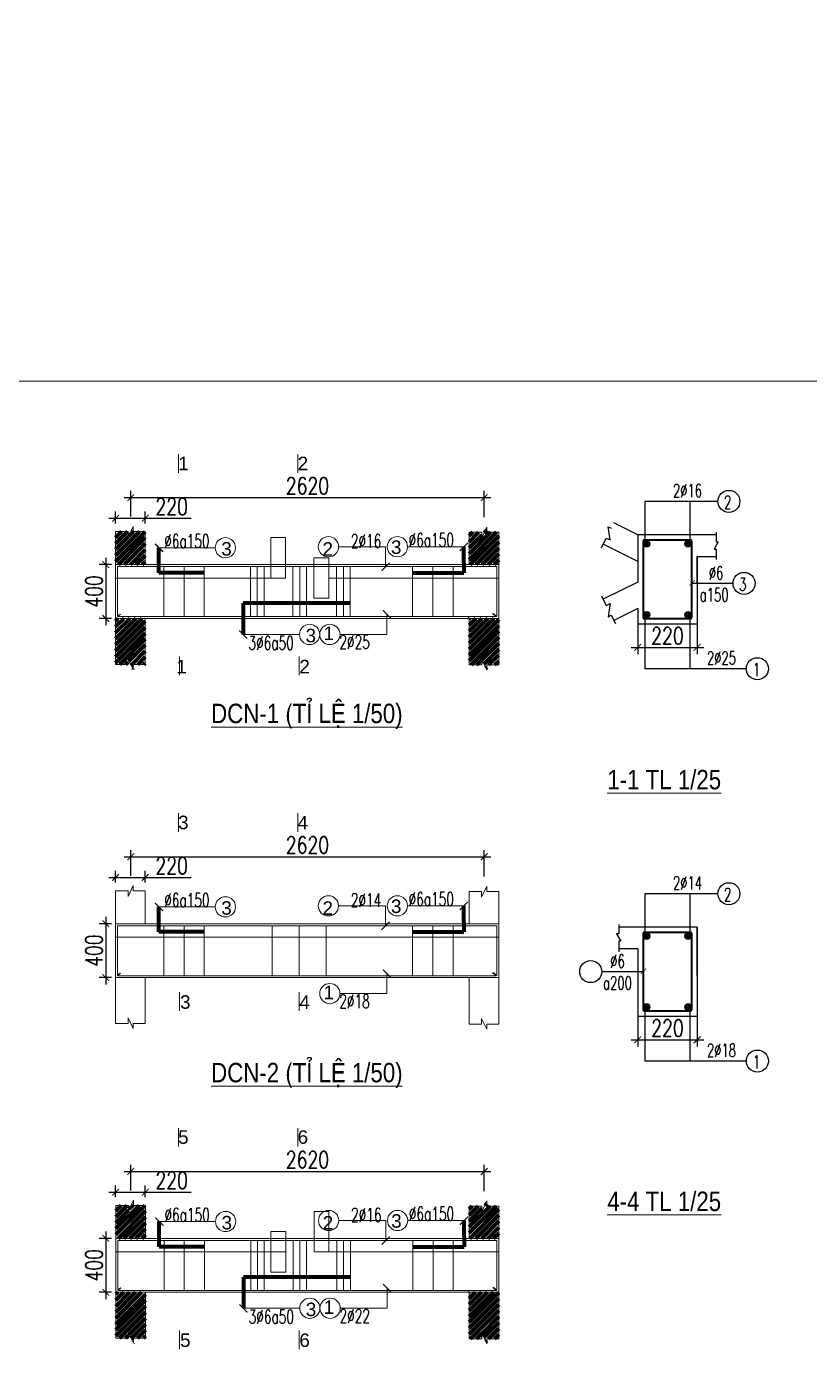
# Model space of a CAD drawing. Header units: millimetres. Extents: x 0 to 8478784, y 0 to 684185.
# Drawn here: x 3799990 to 3811592, y 402594 to 422373 of the extents above; entities that cross this region are included whole.
import ezdxf
from ezdxf.enums import TextEntityAlignment as Align

# ---------------------------------------------------------------- set-up
doc = ezdxf.new("R2010")
doc.units = ezdxf.units.MM
doc.header["$LTSCALE"] = 5000
doc.header["$MEASUREMENT"] = 0
doc.header["$PDMODE"] = 1
doc.header["$PDSIZE"] = -2
doc.linetypes.add('CENTER', pattern=[2, 1.25, -0.25, 0.25, -0.25])
doc.linetypes.add('HIDDEN', pattern=[0.375, 0.25, -0.125])
for name, color, linetype, lineweight in [('00-XMT.Dim', 8, 'Continuous', 15), ('02-XMT.Beams', 94, 'Continuous', 25), ('02-XMT.Beams-Text', 7, 'Continuous', 20), ('02-XMT.Reinforcement', 1, 'Continuous', 40), ('DIM', 76, 'Continuous', 18), ('net thay', 7, 'Continuous', 15), ('THEP', 1, 'Continuous', 35)]:
    doc.layers.add(name, color=color, linetype=linetype, lineweight=lineweight)
for name, color, linetype in [('9', 9, 'Continuous'), ('_Text', 4, 'Continuous'), ('A33', 252, 'HIDDEN'), ('BAO', 45, 'Continuous'), ('BETONG', 2, 'Continuous'), ('DUONGDONG', 2, 'Continuous'), ('THEPNHAT', 9, 'Continuous')]:
    doc.layers.add(name, color=color, linetype=linetype)
doc.styles.add('S1', font='VHARIAL.TTF', dxfattribs={"height": 200})
doc.styles.add('T_THEP', font='Romans.shx', dxfattribs={"width": 0.65})
doc.styles.add('vnarial narrowh', font='VHARIALN.TTF')
doc.styles.add('vnsimli 0.7', font='vnsimli.shx', dxfattribs={"width": 0.75})
doc.dimstyles.new('XMT 1-1-100', dxfattribs={"dimscale": 100, "dimtxt": 2.5, "dimasz": 1, "dimexe": 1, "dimexo": 0, "dimgap": 0.5, "dimtad": 1, "dimdec": 0, "dimzin": 0, "dimdsep": 46, "dimtxsty": 'vnsimli 0.7', "dimblk": 'ARCHTICK', "dimcen": 1.5, "dimdle": 1, "dimclrd": 8, "dimclre": 8, "dimclrt": 116, "dimadec": 0, "dimazin": 0, "dimtfac": 1, "dimtdec": 0, "dimtofl": 0, "dimtmove": 0, "dimatfit": 3, "dimfxl": 0.18, "dimtolj": 1, "dimtzin": 0, "dimarcsym": 0})

# ---------------------------------------------------------------- blocks, each defined once
blk = doc.blocks.new('_ArchTick')
at = {"color": 0, "linetype": 'ByBlock', "const_width": 0.15}
blk.add_lwpolyline([(-0.5, -0.5), (0.5, 0.5)], dxfattribs=at)
blk = doc.blocks.new('e')
at = {"layer": '00-XMT.Dim'}
blk.add_line((3857286, 460648), (3858122, 460648), dxfattribs=at)
blk.add_circle((3858271, 460648), 150, dxfattribs=at)
at = {"layer": '00-XMT.Dim', "xscale": 120, "yscale": 120, "zscale": 120, "rotation": 270}
blk.add_blockref('_ArchTick', (3857287, 460646), dxfattribs=at)
blk = doc.blocks.new('w')
at = {"layer": '00-XMT.Dim'}
blk.add_line((3869287, 455553), (3869984, 455553), dxfattribs=at)
blk.add_lwpolyline([(3869287, 455256), (3869287, 455553)], dxfattribs=at)
blk.add_circle((3870133, 455553), 150, dxfattribs=at)
at = {"layer": '00-XMT.Dim', "xscale": 120, "yscale": 120, "zscale": 120, "rotation": 270}
blk.add_blockref('_ArchTick', (3869287, 455256), dxfattribs=at)
blk = doc.blocks.new('*D217')
at = {"layer": '02-XMT.Beams-Text', "color": 8, "lineweight": -2, "transparency": 16777216}
for p, q in [((3801432.5, 415388.5), (3806872.5, 415388.5)), ((3801532.5, 415107.5), (3801532.5, 415488.5)), ((3806772.5, 415098.5), (3806772.5, 415488.5))]:
    blk.add_line(p, q, dxfattribs=at)
at = {"layer": 'Defpoints', "color": 0, "lineweight": 100, "transparency": 16777216}
for p in [(3806772.5, 415388.5), (3801532.5, 415107.5), (3806772.5, 415098.5)]:
    blk.add_point(p, dxfattribs=at)
at = {"layer": '02-XMT.Beams-Text', "color": 8, "lineweight": -2, "transparency": 16777216, "xscale": 100, "yscale": 100, "zscale": 100, "rotation": 180}
blk.add_blockref('_ArchTick', (3801532.5, 415388.5), dxfattribs=at)
at = {"layer": '02-XMT.Beams-Text', "color": 8, "lineweight": -2, "transparency": 16777216, "xscale": 100, "yscale": 100, "zscale": 100}
blk.add_blockref('_ArchTick', (3806772.5, 415388.5), dxfattribs=at)
at = {"layer": '02-XMT.Beams-Text', "color": 116, "lineweight": 100, "transparency": 16777216, "insert": (3804152.5, 415563.5), "char_height": 250, "attachment_point": 5, "style": 'vnsimli 0.7'}
blk.add_mtext('\\A1;2620', dxfattribs=at)
blk = doc.blocks.new('*D218')
at = {"layer": '02-XMT.Beams-Text', "color": 8, "lineweight": -2, "transparency": 16777216}
for p, q in [((3801308, 415006), (3801308, 415182)), ((3801748, 415006), (3801748, 415182)), ((3801208, 415082), (3801748, 415082)), ((3801748, 415082), (3802430, 415082))]:
    blk.add_line(p, q, dxfattribs=at)
at = {"layer": 'Defpoints', "color": 0, "lineweight": 100, "transparency": 16777216}
for p in [(3801308, 415006), (3801748, 415082), (3801748, 415006)]:
    blk.add_point(p, dxfattribs=at)
at = {"layer": '02-XMT.Beams-Text', "color": 8, "lineweight": -2, "transparency": 16777216, "xscale": 100, "yscale": 100, "zscale": 100, "rotation": 180}
blk.add_blockref('_ArchTick', (3801308, 415082), dxfattribs=at)
at = {"layer": '02-XMT.Beams-Text', "color": 8, "lineweight": -2, "transparency": 16777216, "xscale": 100, "yscale": 100, "zscale": 100}
blk.add_blockref('_ArchTick', (3801748, 415082), dxfattribs=at)
at = {"layer": '02-XMT.Beams-Text', "color": 116, "lineweight": 100, "transparency": 16777216, "insert": (3802139, 415257), "char_height": 250, "attachment_point": 5, "style": 'vnsimli 0.7'}
blk.add_mtext('\\A1;220', dxfattribs=at)
blk = doc.blocks.new('*D219')
at = {"layer": '02-XMT.Beams-Text', "color": 8, "lineweight": -2, "transparency": 16777216}
for p, q in [((3801247, 414396.5), (3801062.5, 414396.5)), ((3801162.5, 414496.5), (3801162.5, 413496.5)), ((3801247, 413596.5), (3801062.5, 413596.5))]:
    blk.add_line(p, q, dxfattribs=at)
at = {"layer": 'Defpoints', "color": 0, "lineweight": 100, "transparency": 16777216}
for p in [(3801247, 414396.5), (3801162.5, 413596.5), (3801247, 413596.5)]:
    blk.add_point(p, dxfattribs=at)
at = {"layer": '02-XMT.Beams-Text', "color": 8, "lineweight": -2, "transparency": 16777216, "xscale": 100, "yscale": 100, "zscale": 100}
for p, rotation in [((3801162.5, 414396.5), 90), ((3801162.5, 413596.5), 270)]:
    blk.add_blockref('_ArchTick', p, dxfattribs=dict(at, rotation=rotation))
at = {"layer": '02-XMT.Beams-Text', "color": 116, "lineweight": 100, "transparency": 16777216, "insert": (3800987.5, 413996.5), "char_height": 250, "attachment_point": 5, "rotation": 90, "style": 'vnsimli 0.7'}
blk.add_mtext('\\A1;400', dxfattribs=at)
blk = doc.blocks.new('*D220')
at = {"layer": '02-XMT.Beams-Text', "color": 8, "lineweight": -2, "transparency": 16777216}
for p, q in [((3801432.5, 410062), (3806872.5, 410062)), ((3801532.5, 409781), (3801532.5, 410162)), ((3806772.5, 409772), (3806772.5, 410162))]:
    blk.add_line(p, q, dxfattribs=at)
at = {"layer": 'Defpoints', "color": 0, "lineweight": 100, "transparency": 16777216}
for p in [(3806772.5, 410062), (3801532.5, 409781), (3806772.5, 409772)]:
    blk.add_point(p, dxfattribs=at)
at = {"layer": '02-XMT.Beams-Text', "color": 8, "lineweight": -2, "transparency": 16777216, "xscale": 100, "yscale": 100, "zscale": 100, "rotation": 180}
blk.add_blockref('_ArchTick', (3801532.5, 410062), dxfattribs=at)
at = {"layer": '02-XMT.Beams-Text', "color": 8, "lineweight": -2, "transparency": 16777216, "xscale": 100, "yscale": 100, "zscale": 100}
blk.add_blockref('_ArchTick', (3806772.5, 410062), dxfattribs=at)
at = {"layer": '02-XMT.Beams-Text', "color": 116, "lineweight": 100, "transparency": 16777216, "insert": (3804152.5, 410237), "char_height": 250, "attachment_point": 5, "style": 'vnsimli 0.7'}
blk.add_mtext('\\A1;2620', dxfattribs=at)
blk = doc.blocks.new('*D221')
at = {"layer": '02-XMT.Beams-Text', "color": 8, "lineweight": -2, "transparency": 16777216}
for p, q in [((3801308, 409679), (3801308, 409856)), ((3801748, 409679), (3801748, 409856)), ((3801208, 409756), (3801748, 409756)), ((3801748, 409756), (3802430, 409756))]:
    blk.add_line(p, q, dxfattribs=at)
at = {"layer": 'Defpoints', "color": 0, "lineweight": 100, "transparency": 16777216}
for p in [(3801308, 409679), (3801748, 409756), (3801748, 409679)]:
    blk.add_point(p, dxfattribs=at)
at = {"layer": '02-XMT.Beams-Text', "color": 8, "lineweight": -2, "transparency": 16777216, "xscale": 100, "yscale": 100, "zscale": 100, "rotation": 180}
blk.add_blockref('_ArchTick', (3801308, 409756), dxfattribs=at)
at = {"layer": '02-XMT.Beams-Text', "color": 8, "lineweight": -2, "transparency": 16777216, "xscale": 100, "yscale": 100, "zscale": 100}
blk.add_blockref('_ArchTick', (3801748, 409756), dxfattribs=at)
at = {"layer": '02-XMT.Beams-Text', "color": 116, "lineweight": 100, "transparency": 16777216, "insert": (3802139, 409930), "char_height": 250, "attachment_point": 5, "style": 'vnsimli 0.7'}
blk.add_mtext('\\A1;220', dxfattribs=at)
blk = doc.blocks.new('*D222')
at = {"layer": '02-XMT.Beams-Text', "color": 8, "lineweight": -2, "transparency": 16777216}
for p, q in [((3801247, 409070), (3801062.5, 409070)), ((3801162.5, 409170), (3801162.5, 408170)), ((3801247, 408270), (3801062.5, 408270))]:
    blk.add_line(p, q, dxfattribs=at)
at = {"layer": 'Defpoints', "color": 0, "lineweight": 100, "transparency": 16777216}
for p in [(3801247, 409070), (3801162.5, 408270), (3801247, 408270)]:
    blk.add_point(p, dxfattribs=at)
at = {"layer": '02-XMT.Beams-Text', "color": 8, "lineweight": -2, "transparency": 16777216, "xscale": 100, "yscale": 100, "zscale": 100}
for p, rotation in [((3801162.5, 409070), 90), ((3801162.5, 408270), 270)]:
    blk.add_blockref('_ArchTick', p, dxfattribs=dict(at, rotation=rotation))
at = {"layer": '02-XMT.Beams-Text', "color": 116, "lineweight": 100, "transparency": 16777216, "insert": (3800987.5, 408670), "char_height": 250, "attachment_point": 5, "rotation": 90, "style": 'vnsimli 0.7'}
blk.add_mtext('\\A1;400', dxfattribs=at)
blk = doc.blocks.new('*D223')
at = {"layer": '02-XMT.Beams-Text', "color": 8, "lineweight": -2, "transparency": 16777216}
for p, q in [((3801532.5, 405114), (3801532.5, 405495)), ((3806772.5, 405105), (3806772.5, 405495)), ((3801432.5, 405395), (3806872.5, 405395))]:
    blk.add_line(p, q, dxfattribs=at)
at = {"layer": 'Defpoints', "color": 0, "lineweight": 100, "transparency": 16777216}
for p in [(3806772.5, 405395), (3801532.5, 405114), (3806772.5, 405105)]:
    blk.add_point(p, dxfattribs=at)
at = {"layer": '02-XMT.Beams-Text', "color": 8, "lineweight": -2, "transparency": 16777216, "xscale": 100, "yscale": 100, "zscale": 100, "rotation": 180}
blk.add_blockref('_ArchTick', (3801532.5, 405395), dxfattribs=at)
at = {"layer": '02-XMT.Beams-Text', "color": 8, "lineweight": -2, "transparency": 16777216, "xscale": 100, "yscale": 100, "zscale": 100}
blk.add_blockref('_ArchTick', (3806772.5, 405395), dxfattribs=at)
at = {"layer": '02-XMT.Beams-Text', "color": 116, "lineweight": 100, "transparency": 16777216, "insert": (3804152.5, 405570), "char_height": 250, "attachment_point": 5, "style": 'vnsimli 0.7'}
blk.add_mtext('\\A1;2620', dxfattribs=at)
blk = doc.blocks.new('*D224')
at = {"layer": '02-XMT.Beams-Text', "color": 8, "lineweight": -2, "transparency": 16777216}
for p, q in [((3801208, 405088), (3801748, 405088)), ((3801308, 405012), (3801308, 405188)), ((3801748, 405012), (3801748, 405188)), ((3801748, 405088), (3802430, 405088))]:
    blk.add_line(p, q, dxfattribs=at)
at = {"layer": 'Defpoints', "color": 0, "lineweight": 100, "transparency": 16777216}
for p in [(3801748, 405088), (3801308, 405012), (3801748, 405012)]:
    blk.add_point(p, dxfattribs=at)
at = {"layer": '02-XMT.Beams-Text', "color": 8, "lineweight": -2, "transparency": 16777216, "xscale": 100, "yscale": 100, "zscale": 100, "rotation": 180}
blk.add_blockref('_ArchTick', (3801308, 405088), dxfattribs=at)
at = {"layer": '02-XMT.Beams-Text', "color": 8, "lineweight": -2, "transparency": 16777216, "xscale": 100, "yscale": 100, "zscale": 100}
blk.add_blockref('_ArchTick', (3801748, 405088), dxfattribs=at)
at = {"layer": '02-XMT.Beams-Text', "color": 116, "lineweight": 100, "transparency": 16777216, "insert": (3802139, 405264), "char_height": 250, "attachment_point": 5, "style": 'vnsimli 0.7'}
blk.add_mtext('\\A1;220', dxfattribs=at)
blk = doc.blocks.new('*D225')
at = {"layer": '02-XMT.Beams-Text', "color": 8, "lineweight": -2, "transparency": 16777216}
for p, q in [((3801162.5, 404503), (3801162.5, 403503)), ((3801247, 404403), (3801062.5, 404403)), ((3801247, 403603), (3801062.5, 403603))]:
    blk.add_line(p, q, dxfattribs=at)
at = {"layer": 'Defpoints', "color": 0, "lineweight": 100, "transparency": 16777216}
for p in [(3801247, 404403), (3801162.5, 403603), (3801247, 403603)]:
    blk.add_point(p, dxfattribs=at)
at = {"layer": '02-XMT.Beams-Text', "color": 8, "lineweight": -2, "transparency": 16777216, "xscale": 100, "yscale": 100, "zscale": 100}
for p, rotation in [((3801162.5, 404403), 90), ((3801162.5, 403603), 270)]:
    blk.add_blockref('_ArchTick', p, dxfattribs=dict(at, rotation=rotation))
at = {"layer": '02-XMT.Beams-Text', "color": 116, "lineweight": 100, "transparency": 16777216, "insert": (3800987.5, 404003), "char_height": 250, "attachment_point": 5, "rotation": 90, "style": 'vnsimli 0.7'}
blk.add_mtext('\\A1;400', dxfattribs=at)
blk = doc.blocks.new('lo')
at = {"layer": 'DIM', "linetype": 'ByBlock', "ltscale": 15}
blk.add_hatch(color=6, dxfattribs=at).paths.add_polyline_path([(699293, -322075, 1), (699423, -322075, 1)])
at = {"layer": 'DIM', "color": 6, "linetype": 'ByBlock', "ltscale": 15}
blk.add_circle((699358, -322075), 65.2, dxfattribs=at)
blk = doc.blocks.new('*D242')
at = {"layer": '02-XMT.Beams-Text', "color": 8, "lineweight": -2, "transparency": 16777216}
for p, q in [((3809049, 413517), (3809049, 413066)), ((3809929, 413517), (3809929, 413066)), ((3808949, 413166), (3810029, 413166))]:
    blk.add_line(p, q, dxfattribs=at)
at = {"layer": 'Defpoints', "color": 0, "lineweight": 100, "transparency": 16777216}
for p in [(3809049, 413517), (3809929, 413517), (3809929, 413166)]:
    blk.add_point(p, dxfattribs=at)
at = {"layer": '02-XMT.Beams-Text', "color": 8, "lineweight": -2, "transparency": 16777216, "xscale": 100, "yscale": 100, "zscale": 100, "rotation": 180}
blk.add_blockref('_ArchTick', (3809049, 413166), dxfattribs=at)
at = {"layer": '02-XMT.Beams-Text', "color": 8, "lineweight": -2, "transparency": 16777216, "xscale": 100, "yscale": 100, "zscale": 100}
blk.add_blockref('_ArchTick', (3809929, 413166), dxfattribs=at)
at = {"layer": '02-XMT.Beams-Text', "color": 116, "lineweight": 100, "transparency": 16777216, "insert": (3809489, 413340), "char_height": 250, "attachment_point": 5, "style": 'vnsimli 0.7'}
blk.add_mtext('\\A1;220', dxfattribs=at)
blk = doc.blocks.new('*D245')
at = {"layer": '02-XMT.Beams-Text', "color": 8, "lineweight": -2, "transparency": 16777216}
for p, q in [((3809049, 407699), (3809049, 407247)), ((3809929, 407699), (3809929, 407247)), ((3808949, 407347), (3810029, 407347))]:
    blk.add_line(p, q, dxfattribs=at)
at = {"layer": 'Defpoints', "color": 0, "lineweight": 100, "transparency": 16777216}
for p in [(3809049, 407699), (3809929, 407699), (3809929, 407347)]:
    blk.add_point(p, dxfattribs=at)
at = {"layer": '02-XMT.Beams-Text', "color": 8, "lineweight": -2, "transparency": 16777216, "xscale": 100, "yscale": 100, "zscale": 100, "rotation": 180}
blk.add_blockref('_ArchTick', (3809049, 407347), dxfattribs=at)
at = {"layer": '02-XMT.Beams-Text', "color": 8, "lineweight": -2, "transparency": 16777216, "xscale": 100, "yscale": 100, "zscale": 100}
blk.add_blockref('_ArchTick', (3809929, 407347), dxfattribs=at)
at = {"layer": '02-XMT.Beams-Text', "color": 116, "lineweight": 100, "transparency": 16777216, "insert": (3809489, 407522), "char_height": 250, "attachment_point": 5, "style": 'vnsimli 0.7'}
blk.add_mtext('\\A1;220', dxfattribs=at)

msp = doc.modelspace()

# ---------------------------------------------------------------- hatches: boundary and pattern name
at = {"layer": '02-XMT.Beams-Text', "lineweight": 100}
h = msp.add_hatch(dxfattribs=at)
h.set_pattern_fill('ANSI31', color=256, scale=500, style=0)
h.paths.add_polyline_path([(3801748, 414884.5), (3801570, 414884.5), (3801570, 414960.5), (3801495, 414800.5), (3801495, 414884.5), (3801308, 414884.5), (3801308, 414396.5), (3801748, 414396.5)])
h.paths.add_polyline_path([(3801748, 413596.5), (3801308, 413596.5), (3801308, 412915.5), (3801495, 412915.5), (3801495, 412999.5), (3801570, 412839.5), (3801570, 412915.5), (3801748, 412915.5)])
h.paths.add_polyline_path([(3806988, 414875.5), (3806810, 414875.5), (3806810, 414951.5), (3806735, 414791.5), (3806735, 414875.5), (3806548, 414875.5), (3806548, 414396.5), (3806988, 414396.5)])
h.paths.add_polyline_path([(3806988, 413596.5), (3806548, 413596.5), (3806548, 412906.5), (3806735, 412906.5), (3806735, 412990.5), (3806810, 412830.5), (3806810, 412906.5), (3806988, 412906.5)])
h = msp.add_hatch(dxfattribs=at)
h.set_pattern_fill('ANSI31', color=256, scale=500, style=0)
h.paths.add_polyline_path([(3801751, 404891), (3801573, 404891), (3801573, 404967), (3801498, 404807), (3801498, 404891), (3801311, 404891), (3801311, 404403), (3801751, 404403)])
h.paths.add_polyline_path([(3801751, 403603), (3801311, 403603), (3801311, 402922), (3801498, 402922), (3801498, 403006), (3801573, 402846), (3801573, 402922), (3801751, 402922)])
h.paths.add_polyline_path([(3806991, 404882), (3806813, 404882), (3806813, 404958), (3806738, 404798), (3806738, 404882), (3806551, 404882), (3806551, 404403), (3806991, 404403)])
h.paths.add_polyline_path([(3806991, 403603), (3806551, 403603), (3806551, 402913), (3806738, 402913), (3806738, 402997), (3806813, 402837), (3806813, 402913), (3806991, 402913)])

# ---------------------------------------------------------------- linework, layer by layer
at = {"layer": '02-XMT.Beams', "linetype": 'ByBlock', "lineweight": 15}
for p, q in [((3802240, 416033), (3802240, 415757)), ((3804012, 416033), (3804012, 415757)), ((3801308, 414884.5), (3801308, 412915.5)), ((3801748, 414396.5), (3801748, 414884.5)), ((3801748, 412915.5), (3801748, 413596.5)), ((3802256, 413030), (3802256, 412754)), ((3804028, 413030), (3804028, 412754)), ((3802239.5, 410706.5), (3802239.5, 410430.5)), ((3804011.5, 410706.5), (3804011.5, 410430.5)), ((3801307.5, 409558), (3801307.5, 407589)), ((3801747.5, 409070), (3801747.5, 409558)), ((3801747.5, 407589), (3801747.5, 408270)), ((3802255.5, 408052), (3802255.5, 407776)), ((3804027.5, 408052), (3804027.5, 407776)), ((3802240, 406039.5), (3802240, 405763.5)), ((3804012, 406039.5), (3804012, 405763.5)), ((3801311, 404891), (3801311, 402922)), ((3801751, 404403), (3801751, 404891)), ((3801751, 402922), (3801751, 403603)), ((3802256, 403036.5), (3802256, 402760.5)), ((3804028, 403036.5), (3804028, 402760.5))]:
    msp.add_line(p, q, dxfattribs=at)
at = {"layer": '02-XMT.Beams', "lineweight": 15}
for p, q in [((3801308, 414884.5), (3801495, 414884.5)), ((3801570, 414960.5), (3801495, 414800.5)), ((3801495, 414884.5), (3801495, 414800.5)), ((3801570, 414884.5), (3801570, 414960.5)), ((3801748, 414884.5), (3801570, 414884.5)), ((3803608, 414196.5), (3803608, 414796.5)), ((3803608, 414796.5), (3803828, 414796.5)), ((3803828, 414796.5), (3803828, 414196.5)), ((3806548, 414875.5), (3806548, 414396.5)), ((3806548, 414875.5), (3806735, 414875.5)), ((3806810, 414951.5), (3806735, 414791.5)), ((3806735, 414875.5), (3806735, 414791.5)), ((3806810, 414875.5), (3806810, 414951.5)), ((3806988, 414875.5), (3806810, 414875.5)), ((3806988, 414396.5), (3806988, 414875.5)), ((3806988, 412905.5), (3806988, 414875.5)), ((3801308, 414396.5), (3806988, 414396.5)), ((3804248, 413896.5), (3804248, 414496.5)), ((3804248, 414496.5), (3804468, 414496.5)), ((3804468, 414496.5), (3804468, 413896.5)), ((3801308, 414196.5), (3803828, 414196.5)), ((3803828, 414196.5), (3803608, 414196.5)), ((3804468, 414196.5), (3806988, 414196.5)), ((3804468, 413896.5), (3804248, 413896.5)), ((3801308, 413596.5), (3806988, 413596.5)), ((3806548, 413596.5), (3806548, 412905.5)), ((3801495, 412915.5), (3801495, 412999.5)), ((3801570, 412839.5), (3801495, 412999.5)), ((3801308, 412915.5), (3801495, 412915.5)), ((3801748, 412915.5), (3801570, 412915.5)), ((3801570, 412915.5), (3801570, 412839.5)), ((3806548, 412906.5), (3806735, 412906.5)), ((3806735, 412906.5), (3806735, 412990.5)), ((3806810, 412830.5), (3806735, 412990.5)), ((3806988, 412906.5), (3806810, 412906.5)), ((3806810, 412906.5), (3806810, 412830.5)), ((3801569.5, 409634), (3801494.5, 409474)), ((3801569.5, 409558), (3801569.5, 409634)), ((3801307.5, 409558), (3801494.5, 409558)), ((3801494.5, 409558), (3801494.5, 409474)), ((3801747.5, 409558), (3801569.5, 409558)), ((3806547.5, 409549), (3806547.5, 409070)), ((3806547.5, 409549), (3806734.5, 409549)), ((3806809.5, 409625), (3806734.5, 409465)), ((3806734.5, 409549), (3806734.5, 409465)), ((3806809.5, 409549), (3806809.5, 409625)), ((3806987.5, 409549), (3806809.5, 409549)), ((3806987.5, 409070), (3806987.5, 409549)), ((3806987.5, 407579), (3806987.5, 409549)), ((3801307.5, 409070), (3806987.5, 409070)), ((3801307.5, 408870), (3806987.5, 408870)), ((3801307.5, 408270), (3806987.5, 408270)), ((3806547.5, 408270), (3806547.5, 407579)), ((3801494.5, 407589), (3801494.5, 407673)), ((3801569.5, 407513), (3801494.5, 407673)), ((3806734.5, 407580), (3806734.5, 407664)), ((3806809.5, 407504), (3806734.5, 407664)), ((3801307.5, 407589), (3801494.5, 407589)), ((3801747.5, 407589), (3801569.5, 407589)), ((3801569.5, 407589), (3801569.5, 407513)), ((3806547.5, 407580), (3806734.5, 407580)), ((3806987.5, 407580), (3806809.5, 407580)), ((3806809.5, 407580), (3806809.5, 407504)), ((3801311, 404891), (3801498, 404891)), ((3801573, 404967), (3801498, 404807)), ((3801498, 404891), (3801498, 404807)), ((3801573, 404891), (3801573, 404967)), ((3801751, 404891), (3801573, 404891)), ((3806813, 404958), (3806738, 404798)), ((3806813, 404882), (3806813, 404958)), ((3804251, 404203), (3804251, 404803)), ((3804251, 404803), (3804471, 404803)), ((3804471, 404803), (3804471, 404203)), ((3806551, 404882), (3806551, 404403)), ((3806551, 404882), (3806738, 404882)), ((3806738, 404882), (3806738, 404798)), ((3806991, 404882), (3806813, 404882)), ((3806991, 404403), (3806991, 404882)), ((3806991, 402912), (3806991, 404882)), ((3803611, 403903), (3803611, 404503)), ((3803611, 404503), (3803831, 404503)), ((3803831, 404503), (3803831, 403903)), ((3801311, 404403), (3806991, 404403)), ((3801311, 404203), (3803831, 404203)), ((3804471, 404203), (3804251, 404203)), ((3804471, 404203), (3806991, 404203)), ((3803831, 403903), (3803611, 403903)), ((3801311, 403603), (3806991, 403603)), ((3806551, 403603), (3806551, 402912)), ((3801311, 402922), (3801498, 402922)), ((3801498, 402922), (3801498, 403006)), ((3801573, 402846), (3801498, 403006)), ((3801751, 402922), (3801573, 402922)), ((3801573, 402922), (3801573, 402846)), ((3806551, 402913), (3806738, 402913)), ((3806738, 402913), (3806738, 402997)), ((3806813, 402837), (3806738, 402997)), ((3806991, 402913), (3806813, 402913)), ((3806813, 402913), (3806813, 402837))]:
    msp.add_line(p, q, dxfattribs=at)
at = {"layer": '02-XMT.Beams', "linetype": 'Continuous', "lineweight": 15}
msp.add_lwpolyline([(3801093, 417113.5), (3822093, 417113.5), (3822093, 387413.5), (3801093, 387413.5), (3780093, 387413.5), (3780093, 417113.5)], close=True, dxfattribs=at)
at = {"layer": '02-XMT.Beams-Text', "lineweight": 100}
for p, q in [((3801950, 414273), (3801950, 414645.6)), ((3806470.5, 414419.2), (3806470.5, 414660.9)), ((3806470.5, 414419.2), (3806470.5, 414273)), ((3802623, 414273), (3801950, 414273)), ((3805711, 414273), (3806470.5, 414273)), ((3804785, 413822.8), (3803199.8, 413822.8)), ((3803199.8, 413822.8), (3803199.8, 413358.8)), ((3801950, 408946.5), (3801950, 409319.1)), ((3806470.5, 409092.7), (3806470.5, 409334.4)), ((3806470.5, 409092.7), (3806470.5, 408946.5)), ((3802623, 408946.5), (3801950, 408946.5)), ((3805711, 408946.5), (3806470.5, 408946.5)), ((3801953.5, 404279.5), (3801953.5, 404652.1)), ((3806474, 404425.7), (3806474, 404667.4)), ((3806474, 404425.7), (3806474, 404279.5)), ((3802626.5, 404279.5), (3801953.5, 404279.5)), ((3805714.5, 404279.5), (3806474, 404279.5)), ((3804788, 403829.2), (3803202.8, 403829.2)), ((3803202.8, 403829.2), (3803202.8, 403365.2))]:
    msp.add_line(p, q, dxfattribs=at)
at = {"layer": '02-XMT.Reinforcement', "lineweight": 15}
for p, q in [((3801337, 414366.5), (3806958, 414366.5)), ((3801337, 413631.5), (3801337, 414366.5)), ((3802023, 414366.5), (3802023, 413624.5)), ((3802323, 414366.5), (3802323, 413624.5)), ((3802623, 414366.5), (3802623, 413624.5)), ((3803309, 414366.5), (3803309, 413624.5)), ((3803409, 414366.5), (3803409, 413624.5)), ((3803509, 414366.5), (3803509, 413624.5)), ((3803937, 414366.5), (3803937, 413624.5)), ((3804037, 414366.5), (3804037, 413624.5)), ((3804137, 414366.5), (3804137, 413624.5)), ((3804585, 414366.5), (3804585, 413624.5)), ((3804685, 414366.5), (3804685, 413624.5)), ((3804785, 414366.5), (3804785, 413624.5)), ((3805711, 414366.5), (3805711, 413624.5)), ((3806011, 414366.5), (3806011, 413624.5)), ((3806311, 414366.5), (3806311, 413624.5)), ((3806958, 414366.5), (3806958, 413626.5)), ((3801337, 413631.5), (3801377, 413662.5)), ((3801377, 413662.5), (3801337, 413631.5)), ((3801337, 413624.5), (3801383, 413660.5)), ((3806950, 413624.5), (3801337, 413624.5)), ((3806950, 413624.5), (3806897, 413669.5)), ((3806897, 413669.5), (3806950, 413624.5)), ((3806958, 413626.5), (3806900, 413672.5)), ((3801336.5, 409040), (3806957.5, 409040)), ((3801336.5, 408305), (3801336.5, 409040)), ((3802022.5, 409040), (3802022.5, 408298)), ((3802322.5, 409040), (3802322.5, 408298)), ((3802622.5, 409040), (3802622.5, 408298)), ((3803627.5, 409040), (3803627.5, 408298)), ((3804027.5, 409040), (3804027.5, 408298)), ((3804427.5, 409040), (3804427.5, 408298)), ((3805710.5, 409040), (3805710.5, 408298)), ((3806010.5, 409040), (3806010.5, 408298)), ((3806310.5, 409040), (3806310.5, 408298)), ((3806957.5, 409040), (3806957.5, 408300)), ((3801336.5, 408305), (3801376.5, 408336)), ((3801376.5, 408336), (3801336.5, 408305)), ((3801336.5, 408298), (3801382.5, 408334)), ((3806949.5, 408298), (3801336.5, 408298)), ((3806949.5, 408298), (3806896.5, 408343)), ((3806896.5, 408343), (3806949.5, 408298)), ((3806957.5, 408300), (3806899.5, 408346)), ((3801340, 404373), (3806961, 404373)), ((3801340, 403638), (3801340, 404373)), ((3802026, 404373), (3802026, 403631)), ((3802326, 404373), (3802326, 403631)), ((3802626, 404373), (3802626, 403631)), ((3803312, 404373), (3803312, 403631)), ((3803412, 404373), (3803412, 403631)), ((3803512, 404373), (3803512, 403631)), ((3803940, 404373), (3803940, 403631)), ((3804040, 404373), (3804040, 403631)), ((3804140, 404373), (3804140, 403631)), ((3804588, 404373), (3804588, 403631)), ((3804688, 404373), (3804688, 403631)), ((3804788, 404373), (3804788, 403631)), ((3805714, 404373), (3805714, 403631)), ((3806014, 404373), (3806014, 403631)), ((3806314, 404373), (3806314, 403631)), ((3806961, 404373), (3806961, 403633)), ((3801340, 403638), (3801380, 403669)), ((3801380, 403669), (3801340, 403638)), ((3801340, 403631), (3801386, 403667)), ((3806953, 403631), (3801340, 403631)), ((3806953, 403631), (3806900, 403676)), ((3806900, 403676), (3806953, 403631)), ((3806961, 403633), (3806903, 403679))]:
    msp.add_line(p, q, dxfattribs=at)
at = {"layer": '9', "ltscale": 0.1}
for centre in [(3810399.8, 415332.9), (3810625.1, 414117.2), (3810823.2, 412851), (3810399.8, 409514.9), (3808352.5, 408359.3), (3810823.2, 407033)]:
    msp.add_circle(centre, 163.2, dxfattribs=at)
at = {"layer": 'A33', "linetype": 'Continuous'}
for p, q in [((3810236.6, 415332.9), (3809154.8, 415332.7)), ((3809154.8, 415332.7), (3809154.8, 414732.7)), ((3809822.8, 415332.7), (3809822.8, 414732.7)), ((3810461.8, 414117.2), (3809848.8, 414117)), ((3810236.6, 409514.9), (3809154.8, 409514.7)), ((3809154.8, 409514.7), (3809154.8, 408914.7)), ((3809822.8, 409514.7), (3809822.8, 408914.7)), ((3808515.7, 408359.3), (3809128.8, 408359))]:
    msp.add_line(p, q, dxfattribs=at)
at = {"layer": 'BAO', "ltscale": 55}
msp.add_lwpolyline([(3809928.8, 414117.1), (3809928.8, 414517.1)], dxfattribs=at)
at = {"layer": 'BETONG', "linetype": 'ByBlock'}
for p, q in [((3809048.8, 414837.1), (3808695.4, 415013.7)), ((3809048.8, 414442.3), (3808536.3, 414698.5)), ((3809928.8, 414517.1), (3809928.8, 413517.1)), ((3809048.8, 414137.1), (3808536.3, 413880.9)), ((3809048.8, 413742.3), (3808695.4, 413565.6)), ((3809928.8, 409019), (3809928.8, 407699))]:
    msp.add_line(p, q, dxfattribs=at)
for points in [[(3808509.8, 414644.8), (3808581.5, 414789.7)], [(3808581.5, 414789.7), (3808639.6, 414762.6), (3808607.9, 414956.8), (3808653.6, 414934)], [(3809048.8, 414837.1), (3809048.8, 414137.1)], [(3810210.6, 414837.1), (3809048.8, 414837.1)], [(3810210.6, 414876.9), (3810210.6, 414735.1), (3810242, 414735.1), (3810180.1, 414626.7), (3810211, 414626.7), (3810211, 414469.4)], [(3809928.8, 414517.1), (3810211, 414517.1)], [(3808509.8, 413934.5), (3808581.5, 413789.6)], [(3808581.5, 413789.6), (3808639.6, 413816.7), (3808607.9, 413622.5), (3808653.6, 413645.4)], [(3808653.6, 413645.4), (3808718.4, 413521.7)], [(3809048.8, 413742.3), (3809048.8, 413517.1), (3809928.8, 413517.1)], [(3808767, 409058.9), (3808767, 408917), (3808735.5, 408917), (3808797.5, 408808.7), (3808766.5, 408808.7), (3808766.5, 408651.4)], [(3809048.8, 409019), (3808767, 409019)], [(3809928.8, 408299), (3809928.8, 409019), (3809048.8, 409019)], [(3809048.8, 408699), (3808766.5, 408699)], [(3809048.8, 408699), (3809048.8, 407699), (3809928.8, 407699)]]:
    msp.add_lwpolyline(points, dxfattribs=at)
at = {"layer": 'net thay', "linetype": 'CENTER', "lineweight": 15}
msp.add_circle((3911642, 421190.5), 262994, dxfattribs=at)
at = {"layer": 'THEP', "linetype": 'Continuous'}
for points in [[(3809848.8, 413609.1), (3809848.8, 414745.1, 0.4142136), (3809836.8, 414757.1), (3809140.8, 414757.1, 0.4142136), (3809128.8, 414745.1), (3809128.8, 413609.1, 0.4142136), (3809140.8, 413597.1), (3809836.8, 413597.1, 0.4142136)], [(3809848.8, 407791), (3809848.8, 408927, 0.4142136), (3809836.8, 408939), (3809140.8, 408939, 0.4142136), (3809128.8, 408927), (3809128.8, 407791, 0.4142136), (3809140.8, 407779), (3809836.8, 407779, 0.4142136)]]:
    msp.add_lwpolyline(points, format="xyb", close=True, dxfattribs=at)
at = {"layer": 'THEPNHAT', "color": 9, "linetype": 'ByBlock', "ltscale": 15}
for p, q in [((3809154.8, 413621.4), (3809154.8, 412851)), ((3809822.8, 413621.4), (3809822.8, 412851)), ((3810660, 412851), (3809154.8, 412851)), ((3809154.8, 407803.4), (3809154.8, 407033)), ((3809822.8, 407803.4), (3809822.8, 407033)), ((3810660, 407033), (3809154.8, 407033))]:
    msp.add_line(p, q, dxfattribs=at)

# ---------------------------------------------------------------- block references
at = {"layer": '02-XMT.Beams', "lineweight": 100}
for p in [(-55335.5, -46002.3), (-54086.5, -47288.3), (-55335.5, -51328.8), (-55332, -55995.8), (-54083.5, -57281.8)]:
    msp.add_blockref('e', p, dxfattribs=at)
at = {"layer": '02-XMT.Beams', "lineweight": 100, "xscale": -1}
for name, p in [('w', (7674596.4, -40892.4)), ('e', (7663756, -45986.9)), ('w', (7674595.9, -46218.9)), ('e', (7663756, -51313.4)), ('w', (7674599.4, -50885.9)), ('e', (7663759.5, -55980.4))]:
    msp.add_blockref(name, p, dxfattribs=at)
at = {"layer": '02-XMT.Beams', "lineweight": 100, "rotation": 180}
for p in [(7674617.8, 868912.5), (7674617.3, 863586), (7674620.8, 858919)]:
    msp.add_blockref('w', p, dxfattribs=at)
at = {"layer": 'DIM', "color": 6, "linetype": 'ByBlock', "xscale": 0.7999999998137355, "yscale": 0.7999999999883585, "zscale": 0.8}
for p in [(3249694.4, 672364.7), (3250310.1, 672364.7), (3249694.4, 671309), (3250310.1, 671309), (3249694.4, 666546.7), (3250310.1, 666546.7), (3249694.4, 665491), (3250310.1, 665491)]:
    msp.add_blockref('lo', p, dxfattribs=at)
at = {"layer": 'DUONGDONG', "color": 6, "linetype": 'ByBlock', "ltscale": 100, "xscale": 80, "yscale": 80, "zscale": 80}
for p in [(3809856, 414124.2), (3809136, 408366.2)]:
    msp.add_blockref('_ArchTick', p, dxfattribs=at)

# ---------------------------------------------------------------- texts
at = {"layer": '02-XMT.Beams', "lineweight": 100, "char_height": 200, "width": 248.636, "style": 'S1'}
for s, insert, attachment_point in [('1', (3802390.3, 415795.4), 9), ('2', (3804162.3, 415795.4), 9), ('3', (3802875, 414729.3), 1), ('2', (3804531, 414727.5), 3), ('3', (3805545.5, 414754.4), 3), ('3', (3804124, 413443.3), 1), ('1', (3804545.3, 413276), 9), ('1', (3802364.3, 412782.9), 9), ('2', (3804187.8, 412782.9), 9), ('3', (3802389.8, 410468.9), 9), ('4', (3804161.8, 410468.9), 9), ('3', (3802875, 409402.8), 1), ('2', (3804530.5, 409401), 3), ('3', (3805545.5, 409427.9), 3), ('1', (3804544.8, 407949.5), 9), ('3', (3802418.3, 407804.9), 9), ('4', (3804187.3, 407804.9), 9), ('5', (3802390.3, 405801.9), 9), ('6', (3804162.3, 405801.9), 9), ('3', (3802878.5, 404735.8), 1), ('2', (3804534, 404734), 3), ('3', (3805549, 404760.9), 3), ('3', (3804127, 403449.8), 1), ('1', (3804548.3, 403282.5), 9), ('5', (3802418.8, 402789.4), 9), ('6', (3804187.8, 402789.4), 9)]:
    msp.add_mtext(s, dxfattribs=dict(at, insert=insert, attachment_point=attachment_point))
at = {"layer": '_Text', "ltscale": 0.1, "style": 'T_THEP', "width": 0.65}
for s, p in [('2%%C16', (3809570.6, 415395.9)), ('2', (3810327.1, 415223.1)), ('%%C6', (3810102.8, 414175.1)), ('3', (3810552.3, 414007.4)), ('a150', (3809968.8, 413850.5)), ('2%%C25', (3810074.5, 412913.9)), ('1', (3810756.8, 412741.2)), ('2%%C14', (3809570.6, 409577.9)), ('2', (3810327.1, 409405.1)), ('%%C6', (3808641, 408417.1)), ('a200', (3808535.3, 408092.5)), ('2%%C18', (3810074.5, 407095.9)), ('1', (3810756.8, 406923.1))]:
    msp.add_text(s, height=193.6, dxfattribs=at).set_placement(p)
at = {"layer": 'DIM', "color": 2, "style": 'T_THEP', "width": 0.65}
for s, p in [('%%C6a150', (3802029, 414644)), ('2%%C16', (3804796, 414643.9)), ('%%C6a150', (3805651.9, 414659.4)), ('3%%C6a50', (3803278, 413132.5)), ('2%%C25', (3804625.3, 413144.6)), ('%%C6a150', (3802029, 409317.5)), ('2%%C14', (3804795.5, 409317.4)), ('%%C6a150', (3805651.9, 409332.9)), ('2%%C18', (3804624.8, 407818.1)), ('%%C6a150', (3802032.5, 404650.5)), ('2%%C16', (3804799, 404650.4)), ('%%C6a150', (3805655.4, 404665.9)), ('3%%C6a50', (3803281, 403139)), ('2%%C22', (3804628.3, 403151.1))]:
    msp.add_text(s, height=202.5, dxfattribs=at).set_placement(p)
at = {"layer": 'DIM', "color": 2, "lineweight": 9, "style": 'vnarial narrowh'}
for s, p in [('%%UDCN-1 (TØ LÖ 1/50)', (3804143.5, 412189)), ('%%U1-1 TL 1/25', (3809441.3, 411212.3)), ('%%UDCN-2 (TØ LÖ 1/50)', (3804143.5, 406862.5)), ('%%U4-4 TL 1/25', (3809441.3, 404957.7))]:
    msp.add_text(s, height=288, dxfattribs=at).set_placement(p, align=Align.MIDDLE)

# ---------------------------------------------------------------- dimensions: what is measured, and where the dimension line sits
at = {"layer": '02-XMT.Beams-Text', "lineweight": 100}
for base, p1, p2, text, picture, middle in [((3806772.5, 415388.5), (3801532.5, 415107.5), (3806772.5, 415098.5), '2620', '*D217', (3804152.5, 415563.5)), ((3801748, 415082), (3801308, 415005.5), (3801748, 415005.5), '220', '*D218', (3802139.1, 415257)), ((3809928.8, 413165.5), (3809048.8, 413517.1), (3809928.8, 413517.1), '220', '*D242', (3809488.8, 413340.5)), ((3806772.5, 410062), (3801532.5, 409781), (3806772.5, 409772), '2620', '*D220', (3804152.5, 410237)), ((3801748, 409755.5), (3801308, 409679), (3801748, 409679), '220', '*D221', (3802139.1, 409930.5)), ((3809928.8, 407347.5), (3809048.8, 407699), (3809928.8, 407699), '220', '*D245', (3809488.8, 407522.5)), ((3806772.5, 405395), (3801532.5, 405114), (3806772.5, 405105), '2620', '*D223', (3804152.5, 405570)), ((3801748, 405088.5), (3801308, 405012), (3801748, 405012), '220', '*D224', (3802139.1, 405263.5))]:
    dim = msp.add_linear_dim(base=base, p1=p1, p2=p2, text=text, dimstyle='XMT 1-1-100', dxfattribs=at)
    dim.commit()
    dim.dimension.update_dxf_attribs({"geometry": picture, "text_midpoint": middle})
for base, p1, p2, picture, middle in [((3801162.5, 413596.5), (3801247, 414396.5), (3801247, 413596.5), '*D219', (3800987.5, 413996.5)), ((3801162.5, 408270), (3801247, 409070), (3801247, 408270), '*D222', (3800987.5, 408670)), ((3801162.5, 403603), (3801247, 404403), (3801247, 403603), '*D225', (3800987.5, 404003))]:
    dim = msp.add_linear_dim(base=base, p1=p1, p2=p2, angle=90, text='400', dimstyle='XMT 1-1-100', dxfattribs=at)
    dim.commit()
    dim.dimension.update_dxf_attribs({"geometry": picture, "text_midpoint": middle})

doc.saveas('drawing.dxf')
